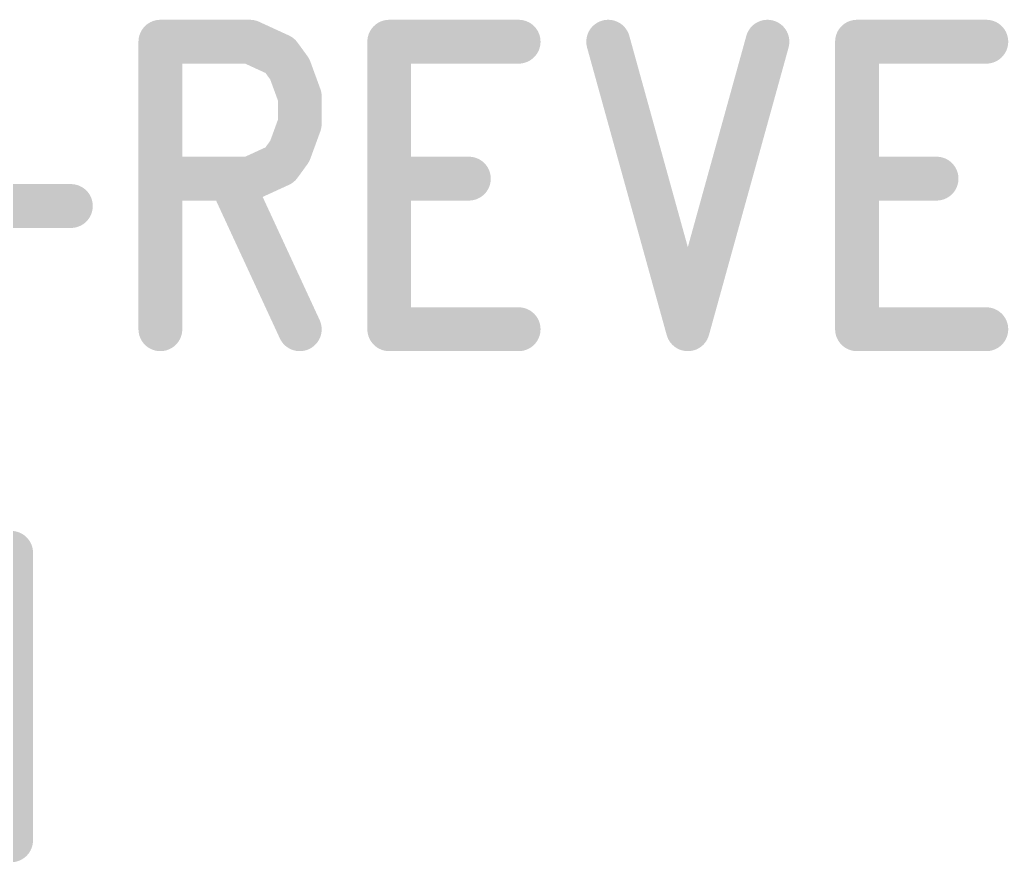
# Model space of a CAD drawing. Extents: x 98.7 to 156, y 84.7 to 176.7.
# Drawn here: x 133.325 to 136.711, y 132.839 to 135.724 of the extents above; entities that cross this region are included whole.
import ezdxf

# ---------------------------------------------------------------- set-up
doc = ezdxf.new("R2010")
doc.units = 0
doc.layers.get('0').update_dxf_attribs({"linetype": 'CONTINUOUS'})
doc.layers.add('SILK-TOP_PHO', color=14, linetype='CONTINUOUS')

# ---------------------------------------------------------------- blocks, each defined once
blk = doc.blocks.new('ROUND_61')
at = {"const_width": 0.075056}
blk.add_lwpolyline([(-0.037528, 0, 1), (0.037528, 0, 1)], format="xyb", close=True, dxfattribs=at)

msp = doc.modelspace()

# ---------------------------------------------------------------- linework, layer by layer
at = {"layer": 'SILK-TOP_PHO', "const_width": 0.150114}
for points in [[(133.806692, 135.648446), (133.806692, 134.663942)], [(133.806692, 135.648446), (134.113524, 135.648446)], [(134.113524, 135.648446), (134.215886, 135.601456)], [(134.59079, 135.648446), (134.59079, 134.663942)], [(134.59079, 135.648446), (135.03402, 135.648446)], [(135.340852, 135.648446), (135.613648, 134.663942)], [(135.886444, 135.648446), (135.613648, 134.663942)], [(136.193276, 135.648446), (136.193276, 134.663942)], [(136.193276, 135.648446), (136.636252, 135.648446)], [(134.215886, 135.601456), (134.249922, 135.55472)], [(134.249922, 135.55472), (134.284212, 135.460994)], [(134.284212, 135.460994), (134.284212, 135.367268)], [(134.284212, 135.367268), (134.249922, 135.273542)], [(134.249922, 135.273542), (134.215886, 135.226552)], [(134.215886, 135.226552), (134.113524, 135.179562)], [(134.113524, 135.179562), (133.806692, 135.179562)], [(134.045452, 135.179562), (134.284212, 134.663942)], [(134.59079, 135.179562), (134.863586, 135.179562)], [(136.193276, 135.179562), (136.465818, 135.179562)], [(132.88645, 135.085836), (133.500114, 135.085836)], [(134.59079, 134.663942), (135.03402, 134.663942)], [(136.193276, 134.663942), (136.636252, 134.663942)], [(133.193282, 133.757924), (133.29539, 133.898386)], [(133.29539, 133.898386), (133.29539, 132.914136)]]:
    msp.add_lwpolyline(points, dxfattribs=at)

# ---------------------------------------------------------------- block references
at = {"layer": 'SILK-TOP_PHO'}
for p in [(133.806692, 135.648446), (133.806692, 135.648446), (134.113524, 135.648446), (134.59079, 135.648446), (134.59079, 135.648446), (135.03402, 135.648446), (135.340852, 135.648446), (135.886444, 135.648446), (136.193276, 135.648446), (136.193276, 135.648446), (136.636252, 135.648446), (134.215886, 135.601456), (134.249922, 135.55472), (134.284212, 135.460994), (134.284212, 135.367268), (134.249922, 135.273542), (134.215886, 135.226552), (133.806692, 135.179562), (134.045452, 135.179562), (134.113524, 135.179562), (134.59079, 135.179562), (134.863586, 135.179562), (136.193276, 135.179562), (136.465818, 135.179562), (133.500114, 135.085836), (133.806692, 134.663942), (134.284212, 134.663942), (134.59079, 134.663942), (134.59079, 134.663942), (135.03402, 134.663942), (135.613648, 134.663942), (135.613648, 134.663942), (136.193276, 134.663942), (136.193276, 134.663942), (136.636252, 134.663942), (133.29539, 133.898386), (133.29539, 132.914136)]:
    msp.add_blockref('ROUND_61', p, dxfattribs=at)

doc.saveas('drawing.dxf')
